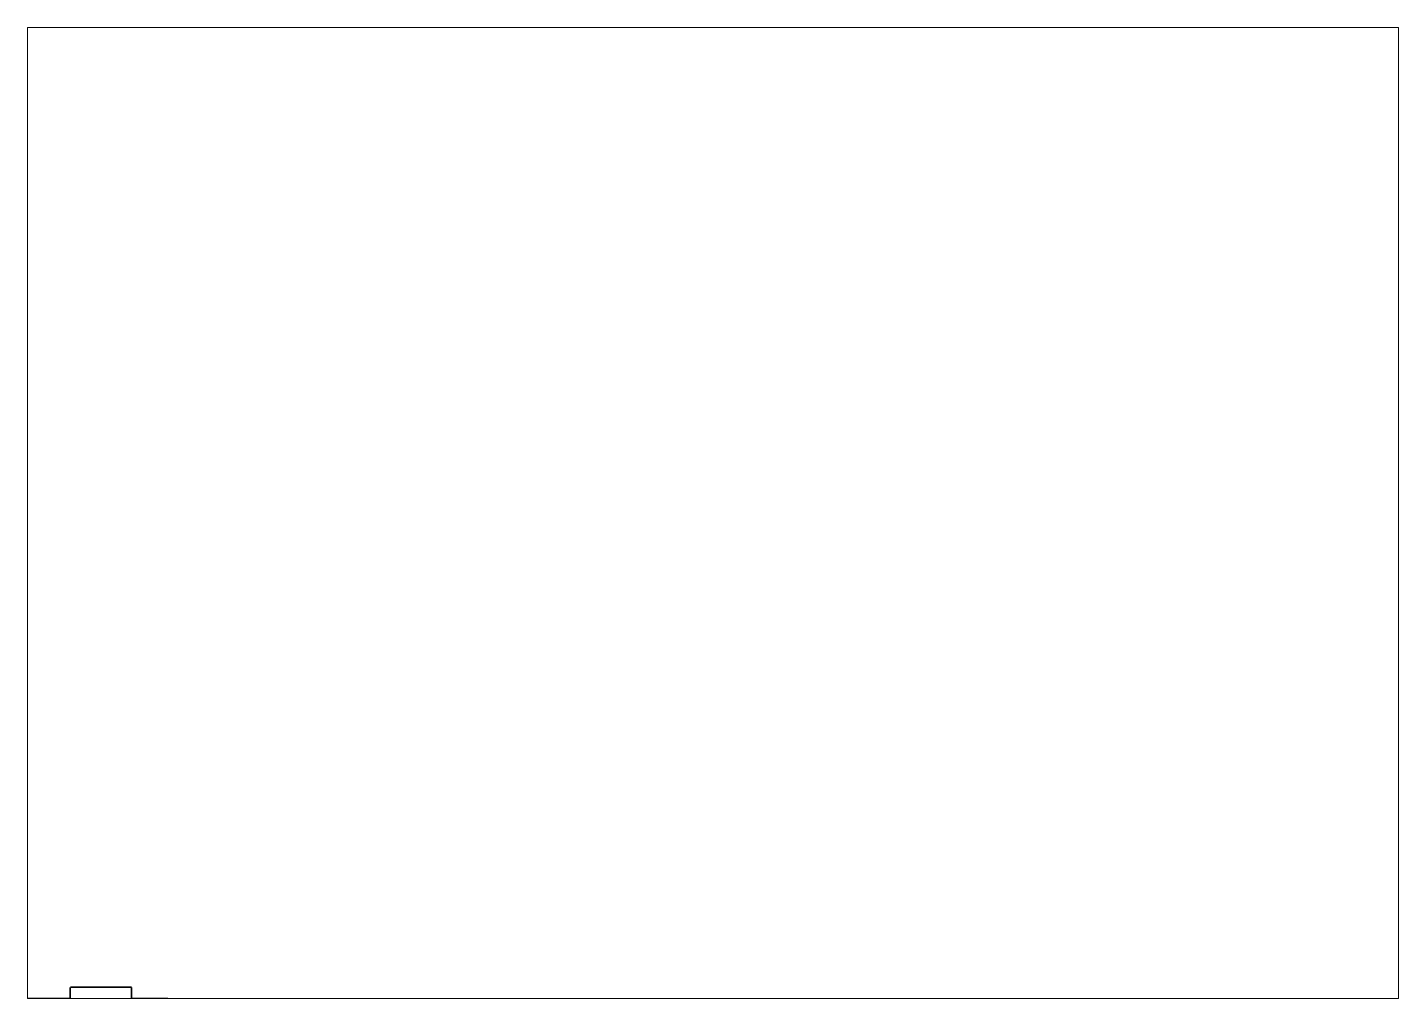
# Paper-space layout '布局1' of a CAD drawing. Extents: x 0 to 422, y 0 to 299.
# The model-space entities are those that its viewports show. They can reach past a viewport. Long polylines and large blocks are cut down to what shows.
import ezdxf

# ---------------------------------------------------------------- set-up
doc = ezdxf.new("R2010")
doc.units = 0
doc.linetypes.add('CONTINUOUS1', pattern=[0])
doc.layers.add('003_THICK', color=7, linetype='CONTINUOUS1')

msp = doc.modelspace()

# ---------------------------------------------------------------- linework, layer by layer
at = {"layer": '003_THICK', "const_width": 0.5}
for points in [[(0, 0), (13.19, 0)], [(32.07, 3.51), (13.19, 3.51)], [(13.19, 3.51), (13.19, -6.18)], [(32.07, 3.51), (32.07, -3.51)], [(32.07, 0), (43.26, 0)]]:
    msp.add_lwpolyline(points, dxfattribs=at)

psp = doc.layouts.new('布局1')

# ---------------------------------------------------------------- viewports
at = {"layer": '003_THICK'}
psp.add_viewport(center=(211, 149.5), size=(422, 299), view_center_point=(211, 149.5), view_height=299, dxfattribs=at)

doc.saveas('drawing.dxf')
